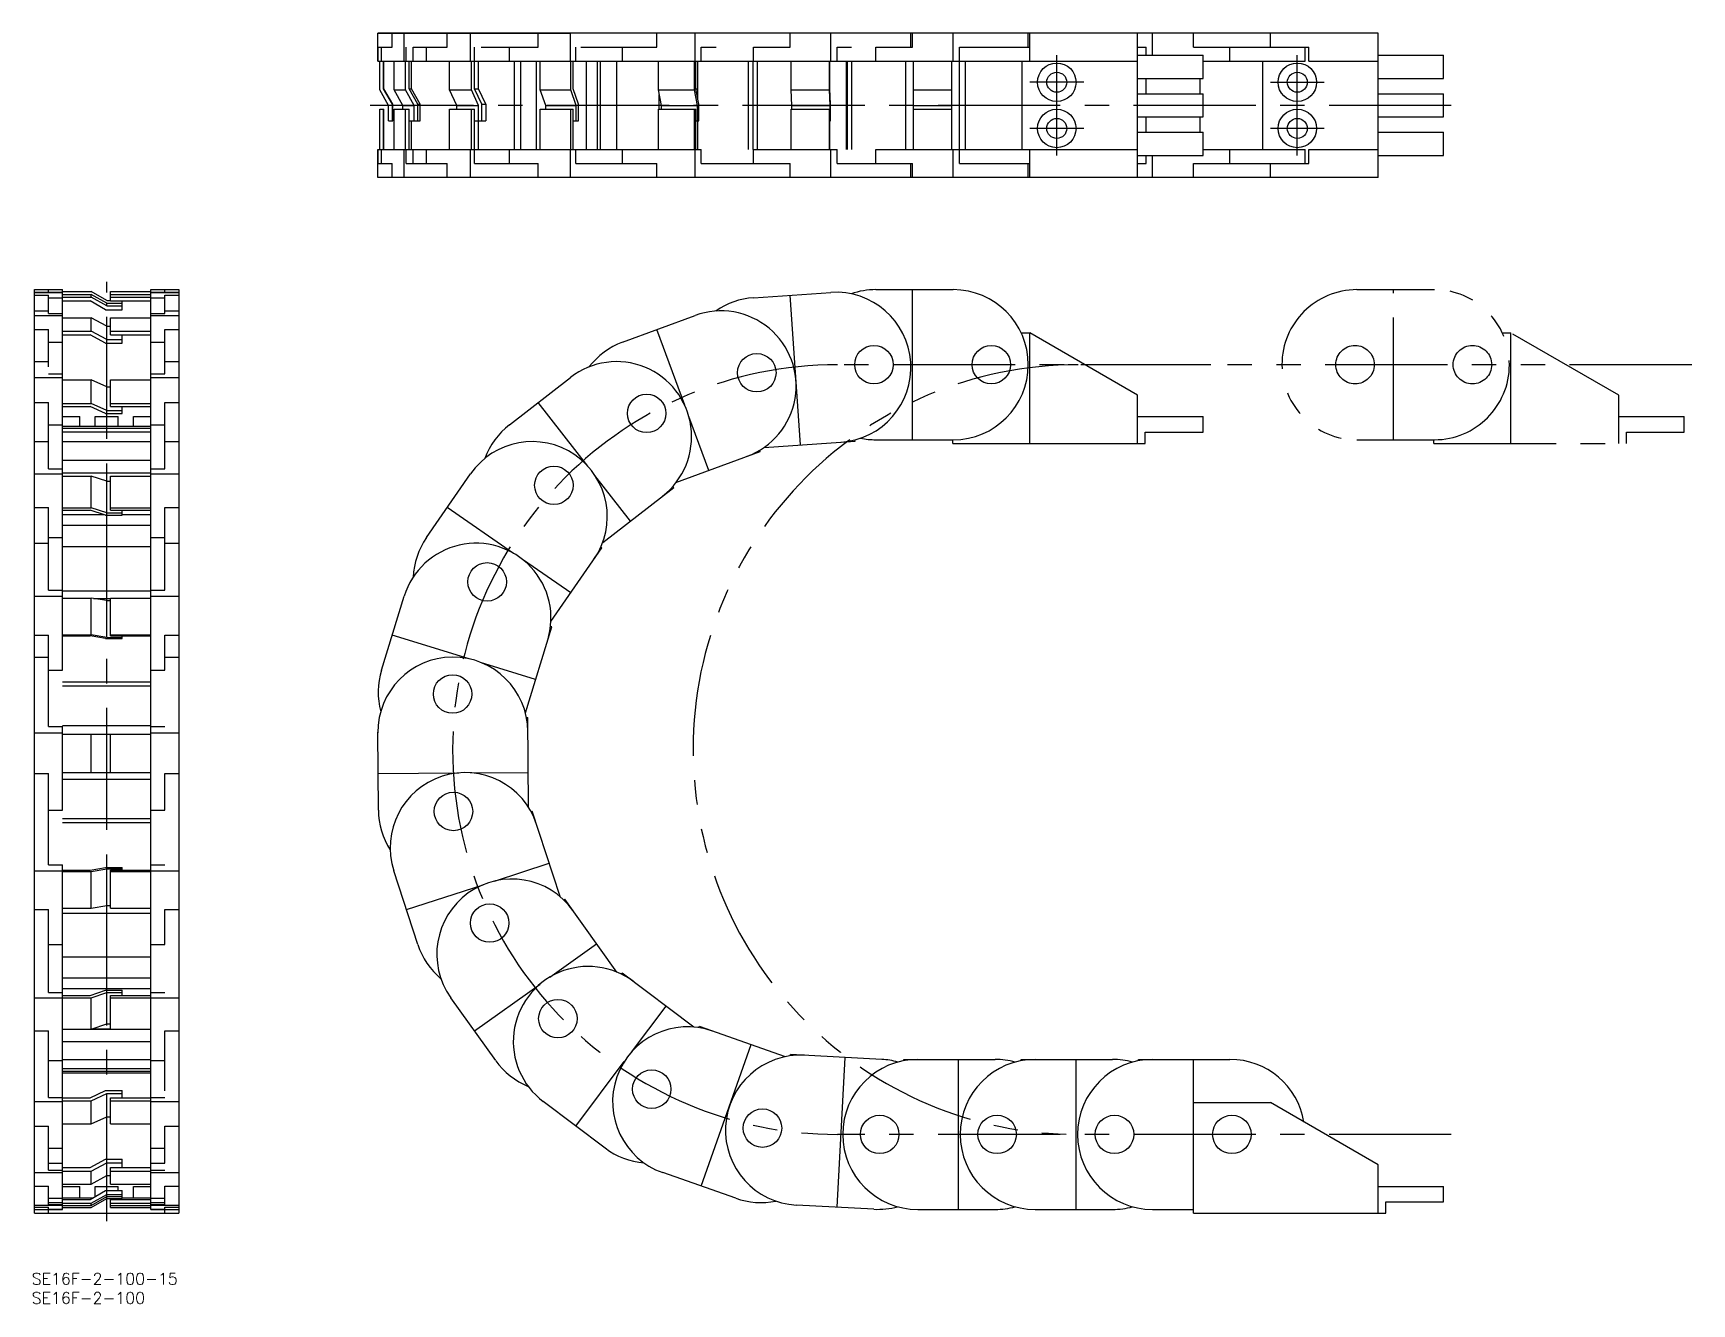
# Model space of a CAD drawing. Extents: x -19 to 412, y -24 to 307.
import ezdxf

# ---------------------------------------------------------------- set-up
doc = ezdxf.new("R2010")
doc.units = 0
doc.linetypes.add('CENTER', pattern=[50.8, 31.75, -6.35, 6.35, -6.35])
doc.linetypes.add('PHANTOM', pattern=[63.5, 31.75, -6.35, 6.35, -6.35, 6.35, -6.35])
doc.layers.get('0').update_dxf_attribs({"linetype": 'CONTINUOUS'})
doc.layers.add('CENTER', color=1, linetype='CENTER')
doc.styles.get("Standard").update_dxf_attribs({"font": 'txt.shx', "height": 3, "bigfont": 'bigfont.shx'})

msp = doc.modelspace()

# ---------------------------------------------------------------- linework, layer by layer
at = {"color": 7, "linetype": 'CONTINUOUS'}
for p, q in [((70.45, 299.39), (70.45, 306.64)), ((70.45, 306.64), (74.18, 306.64)), ((70.45, 306.64), (120.52, 306.64)), ((330.34, 306.64), (70.45, 306.64)), ((74.18, 303.02), (74.18, 306.64)), ((74.18, 306.64), (77.3, 306.64)), ((74.18, 306.64), (77.3, 306.64)), ((77.3, 299.39), (77.3, 306.64)), ((77.3, 306.64), (88.5, 306.64)), ((88.5, 303.02), (88.5, 306.64)), ((88.5, 306.64), (94.52, 306.64)), ((88.5, 306.64), (94.52, 306.64)), ((94.52, 299.39), (94.52, 306.64)), ((112.14, 303.02), (112.14, 306.64)), ((120.52, 299.39), (120.52, 306.64)), ((142.92, 303.02), (142.92, 306.64)), ((142.92, 303.02), (142.92, 306.64)), ((152.87, 299.39), (152.87, 306.64)), ((177.55, 303.02), (177.55, 306.64)), ((188.13, 299.39), (188.13, 306.64)), ((208.96, 303.02), (208.96, 306.64)), ((209.34, 303.02), (209.34, 306.64)), ((219.94, 299.39), (219.94, 306.64)), ((239.44, 303.02), (239.44, 306.64)), ((239.84, 299.39), (239.84, 306.64)), ((267.84, 269.14), (267.84, 306.64)), ((271.74, 300.89), (271.74, 306.64)), ((282.34, 303.02), (282.34, 306.64)), ((302.34, 303.02), (302.34, 306.64)), ((330.34, 269.14), (330.34, 306.64)), ((70.51, 299.39), (70.51, 303.02)), ((70.51, 303.02), (74.18, 303.02)), ((70.52, 299.39), (70.52, 303.02)), ((71.38, 299.39), (71.38, 303.02)), ((77.85, 299.39), (77.85, 303.02)), ((79.63, 299.39), (79.63, 303.02)), ((79.63, 303.02), (88.5, 303.02)), ((83.09, 299.39), (83.09, 303.02)), ((95.52, 299.39), (95.52, 303.02)), ((97.28, 303.02), (112.14, 303.02)), ((104.64, 299.39), (104.64, 303.02)), ((104.64, 299.39), (104.64, 303.02)), ((121.87, 299.39), (121.87, 303.02)), ((123.17, 303.02), (142.92, 303.02)), ((134.01, 299.39), (134.01, 303.02)), ((154.44, 299.39), (154.44, 303.02)), ((154.44, 303.02), (158.34, 303.02)), ((168.07, 299.39), (168.07, 303.02)), ((168.07, 303.02), (177.55, 303.02)), ((189.78, 299.39), (189.78, 303.02)), ((189.78, 303.02), (193.52, 303.02)), ((199.84, 299.39), (199.84, 303.02)), ((199.84, 303.02), (209.34, 303.02)), ((221.59, 299.39), (221.59, 303.02)), ((221.59, 303.02), (239.84, 303.02)), ((267.84, 303.02), (270.09, 303.02)), ((270.09, 300.89), (270.09, 303.02)), ((282.34, 303.02), (312.34, 303.02)), ((291.84, 299.39), (291.84, 303.02)), ((311.34, 299.39), (311.34, 303.02)), ((312.34, 299.39), (312.34, 303.02)), ((70.45, 299.39), (267.84, 299.39)), ((70.95, 291.89), (70.95, 299.39)), ((71.95, 292.16), (71.95, 299.39)), ((72.03, 292.16), (72.03, 299.39)), ((74.73, 291.89), (74.73, 299.39)), ((77.67, 291.89), (77.67, 299.39)), ((78.63, 292.16), (78.63, 299.39)), ((79.23, 292.16), (79.23, 299.39)), ((89.05, 291.89), (89.05, 299.39)), ((94.74, 291.89), (94.74, 299.39)), ((95.56, 292.16), (95.56, 299.39)), ((96.63, 292.16), (96.63, 299.39)), ((105.94, 276.39), (105.94, 299.39)), ((107.59, 276.39), (107.59, 299.39)), ((111.71, 276.39), (111.71, 299.39)), ((112.65, 291.89), (112.65, 299.39)), ((120.55, 291.89), (120.55, 299.39)), ((121.16, 292.16), (121.16, 299.39)), ((124.66, 276.39), (124.66, 299.39)), ((127.54, 276.39), (127.54, 299.39)), ((128.31, 276.39), (128.31, 299.39)), ((132.52, 276.39), (132.52, 299.39)), ((143.33, 291.89), (143.33, 299.39)), ((152.71, 291.89), (152.71, 299.39)), ((153.06, 292.16), (153.06, 299.39)), ((153.57, 289.6), (153.57, 299.39)), ((166.71, 276.39), (166.71, 299.39)), ((167.92, 276.39), (167.92, 299.39)), ((169.07, 276.39), (169.07, 299.39)), ((177.83, 291.89), (177.83, 299.39)), ((187.81, 291.89), (187.81, 299.39)), ((187.88, 292.16), (187.88, 299.39)), ((192.2, 276.39), (192.2, 299.39)), ((192.44, 276.39), (192.44, 299.39)), ((193.64, 276.39), (193.64, 299.39)), ((207.59, 276.39), (207.59, 299.39)), ((209.59, 276.39), (209.59, 299.39)), ((219.59, 276.39), (219.59, 299.39)), ((221.59, 276.39), (221.59, 299.39)), ((223.09, 276.39), (223.09, 299.39)), ((237.84, 276.39), (237.84, 299.39)), ((267.84, 300.89), (284.84, 300.89)), ((284.84, 294.89), (284.84, 300.89)), ((284.84, 299.39), (311.34, 299.39)), ((300.34, 276.39), (300.34, 299.39)), ((312.34, 299.39), (330.34, 299.39)), ((330.34, 300.89), (347.34, 300.89)), ((347.34, 294.89), (347.34, 300.89)), ((267.84, 294.89), (284.84, 294.89)), ((270.09, 290.89), (270.09, 294.89)), ((284.09, 290.89), (284.09, 294.89)), ((330.34, 294.89), (347.34, 294.89)), ((73.26, 287.89), (70.95, 291.89)), ((71.95, 292.16), (72.03, 292.16)), ((74.26, 288.16), (71.95, 292.16)), ((74.34, 288.16), (72.03, 292.16)), ((74.73, 291.89), (77.67, 291.89)), ((76.94, 287.89), (74.73, 291.89)), ((79.88, 287.89), (77.67, 291.89)), ((78.63, 292.16), (79.23, 292.16)), ((80.84, 288.16), (78.63, 292.16)), ((81.43, 288.16), (79.23, 292.16)), ((89.05, 291.89), (94.74, 291.89)), ((90.95, 287.89), (89.05, 291.89)), ((96.64, 287.89), (94.74, 291.89)), ((95.56, 292.16), (96.63, 292.16)), ((97.46, 288.16), (95.56, 292.16)), ((98.51, 288.16), (96.63, 292.16)), ((112.65, 291.89), (120.55, 291.89)), ((114.06, 287.89), (112.65, 291.89)), ((121.97, 287.89), (120.55, 291.89)), ((122.58, 288.16), (121.16, 292.16)), ((143.33, 291.89), (152.71, 291.89)), ((144.13, 287.89), (143.33, 291.89)), ((144.13, 287.89), (143.33, 291.89)), ((143.58, 286.89), (143.58, 290.65)), ((153.51, 287.89), (152.71, 291.89)), ((153.06, 292.16), (153.57, 292.16)), ((153.86, 288.16), (153.06, 292.16)), ((177.83, 291.89), (187.81, 291.89)), ((177.99, 287.89), (177.83, 291.89)), ((187.97, 287.89), (187.81, 291.89)), ((188.04, 288.16), (187.88, 292.16)), ((209.59, 291.89), (219.59, 291.89)), ((267.84, 290.89), (284.84, 290.89)), ((284.84, 284.89), (284.84, 290.89)), ((330.34, 290.89), (347.34, 290.89)), ((347.34, 284.89), (347.34, 290.89)), ((70.95, 276.39), (70.95, 286.89)), ((70.95, 286.89), (72.03, 286.89)), ((71.95, 276.39), (71.95, 286.89)), ((72.03, 276.39), (72.03, 286.89)), ((73.26, 283.89), (73.26, 287.89)), ((74.26, 283.89), (74.26, 288.16)), ((74.26, 288.16), (74.34, 288.16)), ((74.34, 283.89), (74.34, 288.16)), ((74.73, 276.39), (74.73, 286.89)), ((74.73, 286.89), (78.63, 286.89)), ((76.94, 286.89), (76.94, 287.89)), ((76.94, 287.89), (79.88, 287.89)), ((77.67, 276.39), (77.67, 286.89)), ((78.63, 276.39), (78.63, 286.89)), ((79.88, 283.89), (79.88, 287.89)), ((80.84, 283.89), (80.84, 288.16)), ((80.84, 288.16), (81.43, 288.16)), ((81.43, 283.89), (81.43, 288.16)), ((89.05, 276.39), (89.05, 286.89)), ((89.05, 286.89), (95.56, 286.89)), ((90.95, 286.89), (90.95, 287.89)), ((90.95, 287.89), (96.64, 287.89)), ((94.74, 276.39), (94.74, 286.89)), ((95.56, 276.39), (95.56, 286.89)), ((96.64, 283.89), (96.64, 287.89)), ((97.46, 283.89), (97.46, 288.16)), ((97.46, 288.16), (98.51, 288.16)), ((98.51, 288.16), (98.51, 283.89)), ((112.65, 276.39), (112.65, 286.89)), ((112.65, 286.89), (121.16, 286.89)), ((114.06, 286.89), (114.06, 287.89)), ((114.06, 287.89), (121.97, 287.89)), ((120.55, 276.39), (120.55, 286.89)), ((121.16, 276.39), (121.16, 286.89)), ((121.97, 283.89), (121.97, 287.89)), ((122.58, 283.89), (122.58, 288.16)), ((143.33, 276.39), (143.33, 286.89)), ((143.33, 286.89), (153.06, 286.89)), ((144.13, 286.89), (144.13, 287.89)), ((144.13, 287.89), (153.51, 287.89)), ((152.71, 276.39), (152.71, 286.89)), ((153.06, 276.39), (153.06, 286.89)), ((153.51, 283.89), (153.51, 287.89)), ((153.86, 283.89), (153.86, 288.16)), ((177.83, 276.39), (177.83, 286.89)), ((177.83, 286.89), (187.81, 286.89)), ((177.99, 286.89), (177.99, 287.89)), ((177.99, 287.89), (187.97, 287.89)), ((187.81, 276.39), (187.81, 286.89)), ((187.88, 276.39), (187.88, 286.89)), ((187.97, 283.89), (187.97, 287.89)), ((188.04, 283.89), (188.04, 288.16)), ((209.59, 287.89), (219.59, 287.89)), ((209.59, 286.89), (219.59, 286.89)), ((267.84, 284.89), (284.84, 284.89)), ((270.09, 280.89), (270.09, 284.89)), ((284.09, 280.89), (284.09, 284.89)), ((330.34, 284.89), (347.34, 284.89)), ((73.26, 283.89), (74.34, 283.89)), ((78.63, 283.89), (81.43, 283.89)), ((79.23, 276.39), (79.23, 283.89)), ((95.56, 283.89), (98.51, 283.89)), ((96.63, 276.39), (96.63, 283.89)), ((121.16, 283.89), (122.58, 283.89)), ((153.06, 283.89), (153.86, 283.89)), ((153.57, 276.39), (153.57, 283.89)), ((187.88, 283.89), (188.04, 283.89)), ((267.84, 280.89), (284.84, 280.89)), ((284.84, 274.89), (284.84, 280.89)), ((330.34, 280.89), (347.34, 280.89)), ((347.34, 274.89), (347.34, 280.89)), ((70.45, 269.14), (70.45, 276.39)), ((70.45, 276.39), (154.44, 276.39)), ((70.51, 272.77), (70.51, 276.39)), ((70.52, 272.77), (70.52, 276.39)), ((71.38, 272.77), (71.38, 276.39)), ((77.3, 269.14), (77.3, 276.39)), ((77.85, 272.77), (77.85, 276.39)), ((79.63, 272.77), (79.63, 276.39)), ((83.09, 272.77), (83.09, 276.39)), ((94.52, 269.14), (94.52, 276.39)), ((95.52, 272.77), (95.52, 276.39)), ((104.64, 272.77), (104.64, 276.39)), ((120.52, 269.14), (120.52, 276.39)), ((121.87, 272.77), (121.87, 276.39)), ((134.01, 272.77), (134.01, 276.39)), ((152.87, 269.14), (152.87, 276.39)), ((154.44, 272.77), (154.44, 276.39)), ((168.07, 272.77), (168.07, 276.39)), ((168.07, 276.39), (189.78, 276.39)), ((188.13, 269.14), (188.13, 276.39)), ((189.78, 272.77), (189.78, 276.39)), ((199.84, 272.77), (199.84, 276.39)), ((199.84, 276.39), (267.84, 276.39)), ((219.94, 269.14), (219.94, 276.39)), ((221.59, 272.77), (221.59, 276.39)), ((239.84, 269.14), (239.84, 276.39)), ((284.84, 276.39), (311.34, 276.39)), ((291.84, 272.77), (291.84, 276.39)), ((311.34, 272.77), (311.34, 276.39)), ((312.34, 272.77), (312.34, 276.39)), ((312.34, 276.39), (330.34, 276.39)), ((70.51, 272.77), (74.18, 272.77)), ((74.18, 269.14), (74.18, 272.77)), ((74.18, 269.14), (74.18, 272.77)), ((77.85, 272.77), (88.5, 272.77)), ((88.5, 269.14), (88.5, 272.77)), ((95.52, 272.77), (112.14, 272.77)), ((112.14, 269.14), (112.14, 272.77)), ((121.87, 272.77), (142.92, 272.77)), ((142.92, 269.14), (142.92, 272.77)), ((154.44, 272.77), (177.55, 272.77)), ((177.55, 269.14), (177.55, 272.77)), ((189.78, 272.77), (209.34, 272.77)), ((201.38, 272.77), (201.38, 272.77)), ((201.38, 272.77), (201.38, 272.77)), ((208.96, 269.14), (208.96, 272.77)), ((209.34, 269.14), (209.34, 272.77)), ((221.59, 272.77), (239.84, 272.77)), ((239.44, 269.14), (239.44, 272.77)), ((267.84, 274.89), (284.84, 274.89)), ((267.84, 272.77), (270.09, 272.77)), ((270.09, 272.77), (270.09, 274.89)), ((271.74, 269.14), (271.74, 274.89)), ((282.34, 269.14), (282.34, 272.77)), ((282.34, 272.77), (312.34, 272.77)), ((302.34, 269.14), (302.34, 272.77)), ((330.34, 274.89), (347.34, 274.89)), ((330.34, 269.14), (70.45, 269.14)), ((-18.75, 240), (-11.5, 240)), ((-18.75, 0), (-18.75, 240)), ((-18.75, 239.32), (-11.5, 239.32)), ((-18.75, 239.28), (-11.5, 239.28)), ((-18.75, 238.55), (-15.12, 238.55)), ((-15.12, 239.32), (-15.12, 240)), ((-15.12, 233.79), (-15.12, 238.55)), ((-15.12, 237.9), (-11.5, 237.9)), ((-11.5, 141.14), (-11.5, 240)), ((-11.5, 239.5), (-4, 239.5)), ((-11.5, 238.75), (-4, 238.75)), ((-11.5, 238.07), (-4, 238.07)), ((-11.5, 237.07), (-4.27, 237.07)), ((-0.27, 234.77), (-4.27, 237.07)), ((0, 237.19), (-4, 239.5)), ((-4, 238.07), (-4, 238.75)), ((0, 236.45), (-4, 238.75)), ((0, 235.77), (-4, 238.07)), ((0, 237.19), (1, 237.19)), ((1, 237.07), (1, 239.5)), ((1, 239.5), (11.5, 239.5)), ((1, 238.75), (11.5, 238.75)), ((1, 238.07), (11.5, 238.07)), ((1, 237.07), (11.5, 237.07)), ((4, 234.77), (4, 237.07)), ((11.5, 1), (11.5, 240)), ((11.5, 240), (18.75, 240)), ((11.5, 239.32), (18.75, 239.32)), ((11.5, 239.28), (18.75, 239.28)), ((11.5, 237.9), (15.12, 237.9)), ((15.12, 239.32), (15.12, 240)), ((15.12, 233.79), (15.12, 238.55)), ((15.12, 238.55), (18.75, 238.55)), ((18.75, 240), (18.75, 0)), ((168.07, 237.9), (188.13, 239.28)), ((180.22, 199.64), (177.55, 238.55)), ((199.84, 240), (219.94, 240)), ((209.34, 201), (209.34, 240)), ((-18.75, 234.49), (-15.12, 234.49)), ((-18.75, 233.28), (-11.5, 233.28)), ((-15.12, 233.79), (-11.5, 233.79)), ((-0.27, 234.77), (4, 234.77)), ((0, 235.77), (0, 236.45)), ((0, 235.77), (0, 236.45)), ((0, 236.45), (4, 236.45)), ((0, 235.77), (4, 235.77)), ((11.5, 233.79), (15.12, 233.79)), ((11.5, 233.28), (18.75, 233.28)), ((15.12, 234.49), (18.75, 234.49)), ((134.01, 226.32), (152.87, 233.28)), ((-18.75, 229.61), (-15.12, 229.61)), ((-15.12, 219.95), (-15.12, 229.61)), ((-11.5, 232.69), (-4, 232.69)), ((-11.5, 229.23), (-4, 229.23)), ((-4, 229.23), (-4, 232.69)), ((0, 230.52), (-4, 232.69)), ((0, 227.06), (-4, 229.23)), ((0, 227.06), (0, 230.52)), ((0, 227.06), (0, 230.52)), ((0, 230.52), (1, 230.52)), ((1, 228.29), (1, 232.69)), ((1, 232.69), (11.5, 232.69)), ((1, 229.23), (11.5, 229.23)), ((15.12, 218.15), (15.12, 229.61)), ((15.12, 229.61), (18.75, 229.61)), ((150.18, 209.96), (142.92, 229.61)), ((237.61, 228.75), (239.84, 228.75)), ((239.84, 200), (239.84, 228.75)), ((267.84, 212.58), (239.84, 228.75)), ((-15.12, 226.32), (-11.5, 226.32)), ((-11.5, 228.29), (-4.27, 228.29)), ((-0.27, 226.12), (-4.27, 228.29)), ((-0.27, 226.12), (4, 226.12)), ((0, 227.06), (4, 227.06)), ((1, 228.29), (11.5, 228.29)), ((4, 226.12), (4, 228.29)), ((11.5, 226.32), (15.12, 226.32)), ((-18.75, 221.29), (-15.12, 221.29)), ((15.12, 221.29), (18.75, 221.29)), ((-18.75, 217.2), (-11.5, 217.2)), ((-15.12, 218.15), (-11.5, 218.15)), ((-11.5, 216.59), (-4, 216.59)), ((-4, 210.46), (-4, 216.59)), ((0, 214.76), (-4, 216.59)), ((1, 209.67), (1, 216.59)), ((1, 216.59), (11.5, 216.59)), ((11.5, 218.15), (15.12, 218.15)), ((11.5, 217.2), (18.75, 217.2)), ((104.64, 204.88), (120.52, 217.2)), ((0, 208.63), (0, 214.76)), ((0, 208.63), (0, 214.76)), ((0, 214.76), (1, 214.76)), ((267.84, 200), (267.84, 212.58)), ((-18.75, 210.7), (-15.12, 210.7)), ((-15.12, 193.42), (-15.12, 210.7)), ((-11.5, 210.46), (-4, 210.46)), ((-11.5, 209.67), (-4.27, 209.67)), ((-11.5, 207), (-7, 207)), ((-7, 204.5), (-7, 207)), ((-0.27, 207.84), (-4.27, 209.67)), ((0, 208.63), (-4, 210.46)), ((-3, 204.5), (-3, 207)), ((-3, 207), (3, 207)), ((-0.27, 207.84), (4, 207.84)), ((0, 208.63), (4, 208.63)), ((1, 210.46), (11.5, 210.46)), ((1, 209.67), (11.5, 209.67)), ((3, 204.5), (3, 207)), ((4, 207.84), (4, 209.67)), ((7, 204.5), (7, 207)), ((7, 207), (11.5, 207)), ((15.12, 193.42), (15.12, 210.7)), ((15.12, 210.7), (18.75, 210.7)), ((124.98, 194.15), (112.14, 210.7)), ((156.43, 193.02), (151.24, 207.08)), ((267.84, 207), (284.84, 207)), ((284.84, 203), (284.84, 207)), ((-15.12, 204.88), (-11.5, 204.88)), ((-11.5, 204.5), (11.5, 204.5)), ((-11.5, 203.97), (11.5, 203.97)), ((-11.5, 203.02), (11.5, 203.02)), ((11.5, 204.88), (15.12, 204.88)), ((269.84, 200), (269.84, 203)), ((269.84, 203), (284.84, 203)), ((-18.75, 200.52), (-15.12, 200.52)), ((-11.5, 200.55), (11.5, 200.55)), ((15.12, 200.52), (18.75, 200.52)), ((169.8, 197.96), (169.68, 198.28)), ((170.78, 199), (194.43, 200.62)), ((194.43, 200.62), (194.41, 200.96)), ((199.84, 201), (219.94, 201)), ((219.84, 200), (219.84, 201)), ((219.84, 200), (269.84, 200)), ((-11.5, 195.7), (11.5, 195.7)), ((147.91, 189.88), (169.8, 197.96)), ((-18.75, 192.11), (-11.5, 192.11)), ((-15.12, 193.42), (-11.5, 193.42)), ((-11.5, 192.42), (11.5, 192.42)), ((-11.5, 191.54), (-4, 191.54)), ((-4, 183.31), (-4, 191.54)), ((0, 190.22), (-4, 191.54)), ((0, 182), (0, 190.22)), ((0, 190.22), (1, 190.22)), ((1, 182.74), (1, 191.54)), ((1, 191.54), (11.5, 191.54)), ((11.5, 193.42), (15.12, 193.42)), ((11.5, 192.11), (18.75, 192.11)), ((83.09, 175.57), (94.52, 192.11)), ((136.05, 179.88), (126.86, 191.72)), ((128.88, 174.32), (147.31, 188.62)), ((147.31, 188.62), (147.1, 188.89)), ((-18.75, 183.39), (-15.12, 183.39)), ((-15.12, 161.91), (-15.12, 183.39)), ((-11.5, 183.31), (-4, 183.31)), ((-11.5, 182.74), (-4.27, 182.74)), ((-11.5, 181.58), (-0.72, 181.58)), ((-0.27, 181.43), (-4.27, 182.74)), ((0, 182), (-4, 183.31)), ((-0.27, 181.43), (4, 181.43)), ((0, 182), (4, 182)), ((1, 183.31), (11.5, 183.31)), ((1, 182.74), (11.5, 182.74)), ((4, 181.43), (4, 182.74)), ((4, 181.58), (11.5, 181.58)), ((15.12, 161.91), (15.12, 183.39)), ((15.12, 183.39), (18.75, 183.39)), ((105.73, 171.47), (88.5, 183.39)), ((-11.5, 178.81), (11.5, 178.81)), ((-18.75, 174.11), (-15.12, 174.11)), ((-15.12, 175.57), (-11.5, 175.57)), ((-11.5, 173.28), (11.5, 173.28)), ((11.5, 175.57), (15.12, 175.57)), ((15.12, 174.11), (18.75, 174.11)), ((115.42, 153.75), (128.68, 172.93)), ((128.68, 172.93), (128.4, 173.13)), ((120.58, 161.21), (108.25, 169.73)), ((-18.75, 160.35), (-11.5, 160.35)), ((-18.75, 160.35), (-11.5, 160.35)), ((-15.12, 161.91), (-11.5, 161.91)), ((-11.5, 161.76), (11.5, 161.76)), ((-11.5, 159.87), (-4, 159.87)), ((-4, 150.31), (-4, 159.87)), ((0, 159.19), (-4, 159.87)), ((-3.42, 159.77), (1, 159.77)), ((1, 150.02), (1, 159.87)), ((1, 159.87), (11.5, 159.87)), ((11.5, 161.91), (15.12, 161.91)), ((11.5, 160.35), (18.75, 160.35)), ((11.5, 160.35), (18.75, 160.35)), ((71.38, 141.14), (77.3, 160.35)), ((0, 149.63), (0, 159.19)), ((0, 159.19), (1, 159.19)), ((108.78, 130.07), (115.65, 152.36)), ((115.65, 152.36), (115.32, 152.46)), ((-18.75, 150.22), (-15.12, 150.22)), ((-15.12, 126.53), (-15.12, 150.22)), ((-11.5, 150.31), (-4, 150.31)), ((-11.5, 150.02), (-4.27, 150.02)), ((-0.27, 149.34), (-4.27, 150.02)), ((0, 149.63), (-4, 150.31)), ((-0.27, 149.34), (4, 149.34)), ((0, 149.63), (4, 149.63)), ((1, 150.31), (11.5, 150.31)), ((1, 150.02), (11.5, 150.02)), ((4, 149.34), (4, 150.02)), ((15.12, 141.14), (15.12, 150.22)), ((15.12, 141.14), (15.12, 150.22)), ((15.12, 150.22), (18.75, 150.22)), ((94.2, 144.05), (74.18, 150.22)), ((-18.75, 144.52), (-15.12, 144.52)), ((15.12, 144.52), (18.75, 144.52)), ((111.45, 138.74), (97.14, 143.15)), ((-15.12, 141.14), (-11.5, 141.14)), ((-11.5, 138.1), (11.5, 138.1)), ((11.5, 141.14), (15.12, 141.14)), ((-11.5, 137.07), (11.5, 137.07)), ((-15.12, 126.53), (-11.5, 126.53)), ((-11.5, 126.79), (11.5, 126.79)), ((-11.5, 104.78), (-11.5, 126.53)), ((11.5, 126.53), (15.12, 126.53)), ((70.6, 104.78), (70.45, 125.02)), ((109.08, 128.82), (109.42, 128.82)), ((109.6, 105.5), (109.42, 128.82)), ((-18.75, 124.88), (-11.5, 124.88)), ((-11.5, 124.53), (11.5, 124.53)), ((-4, 114.53), (-4, 124.53)), ((0, 114.55), (0, 124.55)), ((1, 114.53), (1, 124.53)), ((11.5, 124.88), (18.75, 124.88)), ((-18.75, 114.28), (-15.12, 114.28)), ((-15.12, 90.58), (-15.12, 114.28)), ((-11.5, 114.53), (11.5, 114.53)), ((-11.5, 112.79), (11.5, 112.79)), ((-4, 114.53), (0, 114.55)), ((-4, 114.53), (0, 114.55)), ((0, 114.55), (1, 114.55)), ((0, 114.55), (1, 114.55)), ((15.12, 104.78), (15.12, 114.28)), ((15.12, 114.28), (18.75, 114.28)), ((70.53, 114.28), (91.48, 114.44)), ((94.55, 114.46), (109.53, 114.57)), ((-15.12, 104.78), (-11.5, 104.78)), ((11.5, 104.78), (15.12, 104.78)), ((110.25, 104.39), (110.58, 104.5)), ((117.78, 82.31), (110.58, 104.5)), ((-15.12, 102.57), (-15.12, 102.57)), ((-15.12, 102.57), (-15.12, 102.57)), ((-11.5, 102.59), (11.5, 102.59)), ((-11.5, 101.51), (11.5, 101.51)), ((-15.12, 90.58), (-11.5, 90.58)), ((-11.5, 1), (-11.5, 90.58)), ((11.5, 90.58), (15.12, 90.58)), ((100.73, 86.32), (114.98, 90.94)), ((-18.75, 88.99), (-11.5, 88.99)), ((-11.5, 89.12), (-4.27, 89.12)), ((-11.5, 88.81), (-4, 88.81)), ((-4.27, 89.12), (-0.27, 89.83)), ((-4, 88.81), (0, 89.52)), ((-4, 79.3), (-4, 88.81)), ((-0.27, 89.83), (4, 89.83)), ((0, 80.01), (0, 89.52)), ((0, 89.52), (4, 89.52)), ((1, 79.3), (1, 89.12)), ((1, 89.12), (11.5, 89.12)), ((1, 88.81), (11.5, 88.81)), ((4, 89.12), (4, 89.83)), ((11.5, 88.99), (18.75, 88.99)), ((80.81, 69.87), (74.61, 88.99)), ((77.88, 78.91), (97.81, 85.37)), ((-18.75, 78.91), (-15.12, 78.91)), ((-15.12, 57.41), (-15.12, 78.91)), ((-11.5, 79.3), (-4, 79.3)), ((-11.5, 77.99), (11.5, 77.99)), ((-4, 79.3), (0, 80.01)), ((-4, 79.3), (0, 80.01)), ((0, 80.01), (1, 80.01)), ((0, 80.01), (1, 80.01)), ((1, 79.3), (11.5, 79.3)), ((1, 79.3), (11.5, 79.3)), ((15.12, 69.87), (15.12, 78.91)), ((15.12, 78.91), (18.75, 78.91)), ((118.74, 81.45), (119.02, 81.65)), ((132.57, 62.67), (119.02, 81.65)), ((-15.12, 69.87), (-11.5, 69.87)), ((11.5, 69.87), (15.12, 69.87)), ((115.1, 61.35), (127.3, 70.06)), ((-11.5, 66.6), (11.5, 66.6)), ((-11.5, 66.6), (11.5, 66.6)), ((-11.5, 61.22), (11.5, 61.22)), ((133.74, 62.14), (133.95, 62.42)), ((152.59, 48.4), (133.95, 62.42)), ((-18.75, 56.03), (-11.5, 56.03)), ((-15.12, 57.41), (-11.5, 57.41)), ((-11.5, 58.42), (11.5, 58.42)), ((-11.5, 56.61), (-4.27, 56.61)), ((-11.5, 56.03), (-4, 56.03)), ((-4.27, 56.61), (-0.27, 57.95)), ((-4, 56.03), (0, 57.37)), ((-4, 47.89), (-4, 56.03)), ((-0.27, 57.95), (4, 57.95)), ((0, 49.23), (0, 57.37)), ((0, 57.37), (4, 57.37)), ((1, 47.89), (1, 56.61)), ((1, 56.61), (11.5, 56.61)), ((1, 56.03), (11.5, 56.03)), ((4, 56.61), (4, 57.95)), ((11.5, 57.41), (15.12, 57.41)), ((11.5, 57.41), (15.12, 57.41)), ((11.5, 56.03), (18.75, 56.03)), ((11.5, 56.03), (18.75, 56.03)), ((101.07, 39.67), (89.39, 56.03)), ((95.55, 47.4), (112.6, 59.57)), ((136.33, 41.88), (145.34, 53.85)), ((-11.5, 47.89), (11.5, 47.89)), ((-4, 47.89), (0, 49.23)), ((-3.94, 47.91), (1, 47.91)), ((0, 49.23), (1, 49.23)), ((153.87, 48.25), (153.98, 48.58)), ((176.35, 40.7), (153.98, 48.58)), ((-18.75, 47.4), (-15.12, 47.4)), ((-15.12, 30.1), (-15.12, 47.4)), ((-11.5, 44.61), (11.5, 44.61)), ((15.12, 31.81), (15.12, 47.4)), ((15.12, 47.4), (18.75, 47.4)), ((154.47, 7.06), (167.42, 43.84)), ((-15.12, 39.67), (-11.5, 39.67)), ((-15.12, 39.67), (-11.5, 39.67)), ((-11.5, 39.96), (11.5, 39.96)), ((11.5, 39.67), (15.12, 39.67)), ((121.9, 22.68), (134.49, 39.43)), ((177.64, 40.92), (177.66, 41.27)), ((201.38, 40), (177.66, 41.27)), ((189.81, 1.56), (191.89, 40.51)), ((207.09, 39.66), (207.09, 40)), ((207.09, 40), (230.84, 40)), ((221.34, 1), (221.34, 40)), ((237.59, 39.66), (237.59, 40)), ((237.59, 40), (261.34, 40)), ((251.84, 1), (251.84, 40)), ((268.09, 39.66), (268.09, 40)), ((268.09, 40), (291.84, 40)), ((282.34, 0), (282.34, 40)), ((-11.5, 37.67), (11.5, 37.67)), ((-11.5, 36.92), (11.5, 36.92)), ((-11.5, 36.5), (11.5, 36.5)), ((-4.27, 30.04), (-0.27, 31.89)), ((-4, 29.24), (0, 31.09)), ((-0.27, 31.89), (4, 31.89)), ((0, 25.08), (0, 31.09)), ((0, 25.08), (0, 31.09)), ((0, 31.09), (4, 31.09)), ((4, 30.04), (4, 31.89)), ((-18.75, 29.05), (-11.5, 29.05)), ((-15.12, 30.1), (-11.5, 30.1)), ((-11.5, 30.04), (-4.27, 30.04)), ((-11.5, 29.24), (-4, 29.24)), ((-4, 23.23), (-4, 29.24)), ((1, 23.23), (1, 30.04)), ((1, 30.04), (11.5, 30.04)), ((1, 29.24), (11.5, 29.24)), ((11.5, 30.1), (15.12, 30.1)), ((11.5, 29.05), (18.75, 29.05)), ((129.49, 16.97), (113.43, 29.05)), ((282.34, 28.75), (302.34, 28.75)), ((330.34, 12.58), (302.34, 28.75)), ((-18.75, 22.68), (-15.12, 22.68)), ((-15.12, 11.19), (-15.12, 22.68)), ((-11.5, 23.23), (-4, 23.23)), ((-4, 23.23), (0, 25.08)), ((0, 25.08), (1, 25.08)), ((1, 23.23), (11.5, 23.23)), ((15.12, 13.06), (15.12, 22.68)), ((15.12, 22.68), (18.75, 22.68)), ((-15.12, 16.97), (-11.5, 16.97)), ((-15.12, 13.06), (-11.5, 13.06)), ((-4.27, 11.88), (-0.27, 14.05)), ((-4, 10.93), (0, 13.11)), ((-0.27, 14.05), (4, 14.05)), ((0, 9.79), (0, 13.11)), ((0, 13.11), (4, 13.11)), ((4, 11.88), (4, 14.05)), ((11.5, 16.97), (15.12, 16.97)), ((11.5, 13.06), (15.12, 13.06)), ((-18.75, 10.58), (-11.5, 10.58)), ((-15.12, 11.19), (-11.5, 11.19)), ((-11.5, 11.88), (-4.27, 11.88)), ((-11.5, 10.93), (-4, 10.93)), ((-4, 7.61), (-4, 10.93)), ((-4, 7.61), (0, 9.79)), ((0, 9.79), (1, 9.79)), ((1, 7.61), (1, 11.88)), ((1, 11.88), (11.5, 11.88)), ((1, 10.93), (11.5, 10.93)), ((11.5, 11.19), (15.12, 11.19)), ((11.5, 11.19), (15.12, 11.19)), ((11.5, 10.58), (18.75, 10.58)), ((11.5, 10.58), (18.75, 10.58)), ((163.43, 3.9), (144.47, 10.58)), ((330.34, 0), (330.34, 12.58)), ((-18.75, 7.06), (-15.12, 7.06)), ((-15.12, 2.29), (-15.12, 7.06)), ((-11.5, 7.61), (-4, 7.61)), ((-11.5, 7), (-7, 7)), ((-7, 4), (-7, 7)), ((-4.27, 3.61), (-0.27, 5.91)), ((-4, 2.61), (0, 4.92)), ((-4, 2.07), (0, 4.38)), ((-3, 4.34), (-3, 7)), ((-3, 7), (3, 7)), ((-0.27, 5.91), (4, 5.91)), ((-0.27, 5.91), (4, 5.91)), ((0, 4.38), (0, 4.92)), ((0, 4.38), (0, 4.92)), ((0, 4.92), (4, 4.92)), ((0, 4.92), (4, 4.92)), ((0, 4.38), (4, 4.38)), ((0, 4.38), (4, 4.38)), ((1, 7.61), (11.5, 7.61)), ((3, 5.91), (3, 7)), ((4, 3.81), (4, 5.91)), ((7, 4), (7, 7)), ((7, 7), (11.5, 7)), ((15.12, 2.29), (15.12, 7.06)), ((15.12, 7.06), (18.75, 7.06)), ((330.34, 7), (347.34, 7)), ((347.34, 3), (347.34, 7)), ((-18.75, 2.13), (-11.5, 2.13)), ((-18.75, 1.56), (-15.12, 1.56)), ((-18.75, 1), (-11.5, 1)), ((-18.75, 0), (18.75, 0)), ((-15.12, 3.9), (-11.5, 3.9)), ((-15.12, 2.8), (-11.5, 2.8)), ((-15.12, 2.29), (-11.5, 2.29)), ((-15.12, 1.03), (-15.12, 1.56)), ((-15.12, 1.05), (-11.5, 1.05)), ((-15.12, 1.03), (-11.5, 1.03)), ((-15.12, 0), (-15.12, 1)), ((-11.5, 4), (-3.59, 4)), ((-11.5, 3.61), (-4.27, 3.61)), ((-11.5, 2.61), (-4, 2.61)), ((-11.5, 2.07), (-4, 2.07)), ((-11.5, 1.5), (-4, 1.5)), ((-4, 1.5), (0, 3.81)), ((-4, 2.07), (-4, 2.61)), ((0, 3.81), (4, 3.81)), ((1, 1.5), (1, 3.61)), ((1, 3.61), (11.5, 3.61)), ((1, 2.61), (11.5, 2.61)), ((1, 2.5), (1, 2.5)), ((1, 2.07), (11.5, 2.07)), ((1, 1.5), (11.5, 1.5)), ((4, 4), (11.5, 4)), ((11.5, 3.9), (15.12, 3.9)), ((11.5, 2.8), (15.12, 2.8)), ((11.5, 2.29), (15.12, 2.29)), ((11.5, 2.13), (18.75, 2.13)), ((11.5, 1.05), (15.12, 1.05)), ((11.5, 1.03), (15.12, 1.03)), ((11.5, 1), (18.75, 1)), ((15.12, 1.56), (18.75, 1.56)), ((15.12, 1.03), (15.12, 1.56)), ((15.12, 0), (15.12, 1)), ((199.3, 1.05), (179.22, 2.13)), ((210.74, 1), (230.84, 1)), ((241.24, 1), (261.34, 1)), ((271.74, 1), (282.34, 1)), ((282.34, 0), (332.34, 0)), ((332.34, 0), (332.34, 3)), ((332.34, 3), (347.34, 3))]:
    msp.add_line(p, q, dxfattribs=at)
at = {"color": 3, "linetype": 'PHANTOM'}
for p, q in [((324.84, 240), (344.94, 240)), ((334.34, 201), (334.34, 240)), ((362.61, 228.75), (364.84, 228.75)), ((364.84, 200), (364.84, 228.75)), ((392.84, 212.58), (364.84, 228.75)), ((411.84, 220.5), (252.37, 220.5)), ((392.84, 200), (392.84, 212.58)), ((392.84, 207), (409.84, 207)), ((409.84, 203), (409.84, 207)), ((394.84, 200), (394.84, 203)), ((394.84, 203), (409.84, 203)), ((324.84, 201), (344.94, 201)), ((344.84, 200), (344.84, 201)), ((344.84, 200), (394.84, 200))]:
    msp.add_line(p, q, dxfattribs=at)
at = {"color": 7, "linetype": 'CONTINUOUS'}
for centre, radius in [((246.84, 293.89), 5), ((309.34, 293.89), 5), ((246.84, 293.89), 2.6), ((309.34, 293.89), 2.6), ((246.84, 281.89), 5), ((246.84, 281.89), 2.6), ((309.34, 281.89), 5), ((309.34, 281.89), 2.6), ((199.34, 220.5), 5), ((229.84, 220.5), 5), ((168.91, 218.41), 5), ((140.29, 207.85), 5), ((116.19, 189.16), 5), ((98.85, 164.07), 5), ((89.87, 134.92), 5), ((90.1, 104.42), 5), ((99.51, 75.41), 5), ((117.23, 50.59), 5), ((141.61, 32.26), 5), ((170.38, 22.13), 5), ((200.84, 20.5), 5), ((231.34, 20.5), 5), ((261.84, 20.5), 5), ((292.34, 20.5), 5)]:
    msp.add_circle(centre, radius, dxfattribs=at)
at = {"color": 3, "linetype": 'PHANTOM'}
for centre in [(324.34, 220.5), (354.84, 220.5)]:
    msp.add_circle(centre, 5, dxfattribs=at)
at = {"color": 7, "linetype": 'CONTINUOUS'}
for centre, start, end in [((169.41, 218.45), 93.9221, 124.9156), ((189.46, 219.82), 273.9221, 93.9221), ((199.84, 220.5), 90, 109.198), ((219.94, 220.5), 270, 90), ((159.62, 214.99), 290.255, 110.2551), ((140.76, 208.03), 110.255, 142.3988), ((132.47, 201.79), 307.7987, 127.7987), ((116.59, 189.47), 127.7987, 159.9425), ((110.56, 181.02), 325.3424, 145.3424), ((199.84, 220.5), 258.2694, 270), ((95.94, 154.61), 342.886, 162.8861), ((99.13, 164.48), 145.3424, 177.4862), ((89.95, 125.02), 0.4297, 180.4297), ((90.02, 135.4), 162.886, 195.0298), ((93.16, 95.01), 17.9734, 197.9734), ((90.1, 104.92), 180.4297, 212.5735), ((105.27, 67.36), 35.517, 215.517), ((99.36, 75.89), 197.9734, 230.1171), ((125.15, 44.64), 53.0607, 233.0607), ((150.95, 28.97), 70.6044, 250.6044), ((116.94, 50.99), 215.517, 247.6608), ((180.27, 21.6), 86.9373, 266.9373), ((210.74, 20.5), 90, 270), ((200.34, 20.53), 74.3878, 86.9373), ((241.24, 20.5), 90, 270), ((230.84, 20.5), 74.534, 90), ((271.74, 20.5), 90, 270), ((261.34, 20.5), 74.534, 90), ((291.84, 20.5), 9.4665, 90), ((141.21, 32.56), 233.0607, 265.2045), ((169.91, 22.3), 250.6044, 281.5979), ((200.34, 20.53), 266.9373, 285.3178), ((230.84, 20.5), 270, 285.466), ((261.34, 20.5), 270, 285.466)]:
    msp.add_arc(centre, 19.5, start, end, dxfattribs=at)
at = {"color": 3, "linetype": 'PHANTOM'}
for centre, radius, start, end in [((324.84, 220.5), 19.5, 90, 270), ((344.94, 220.5), 19.5, 270, 90), ((252.37, 120.5), 100, 90, 270)]:
    msp.add_arc(centre, radius, start, end, dxfattribs=at)
at = {"layer": 'CENTER', "color": 1, "linetype": 'CENTER'}
for p, q in [((246.84, 274.89), (246.84, 300.89)), ((309.34, 274.89), (309.34, 300.89)), ((253.84, 293.89), (239.84, 293.89)), ((302.34, 293.89), (316.34, 293.89)), ((349.34, 287.89), (68.45, 287.89)), ((253.84, 281.89), (239.84, 281.89)), ((316.34, 281.89), (302.34, 281.89)), ((0, -2), (0, 242)), ((286.84, 220.5), (189.87, 220.5)), ((349.34, 20.5), (189.87, 20.5))]:
    msp.add_line(p, q, dxfattribs=at)
msp.add_arc((189.87, 120.5), 100, 90, 270, dxfattribs=at)

# ---------------------------------------------------------------- texts
at = {"color": 7, "linetype": 'CONTINUOUS'}
for s, p in [('SE16F-2-100-15', (-19.48, -18.52)), ('SE16F-2-100', (-19.48, -23.52))]:
    msp.add_text(s, height=3, dxfattribs=at).set_placement(p)

doc.saveas('drawing.dxf')
